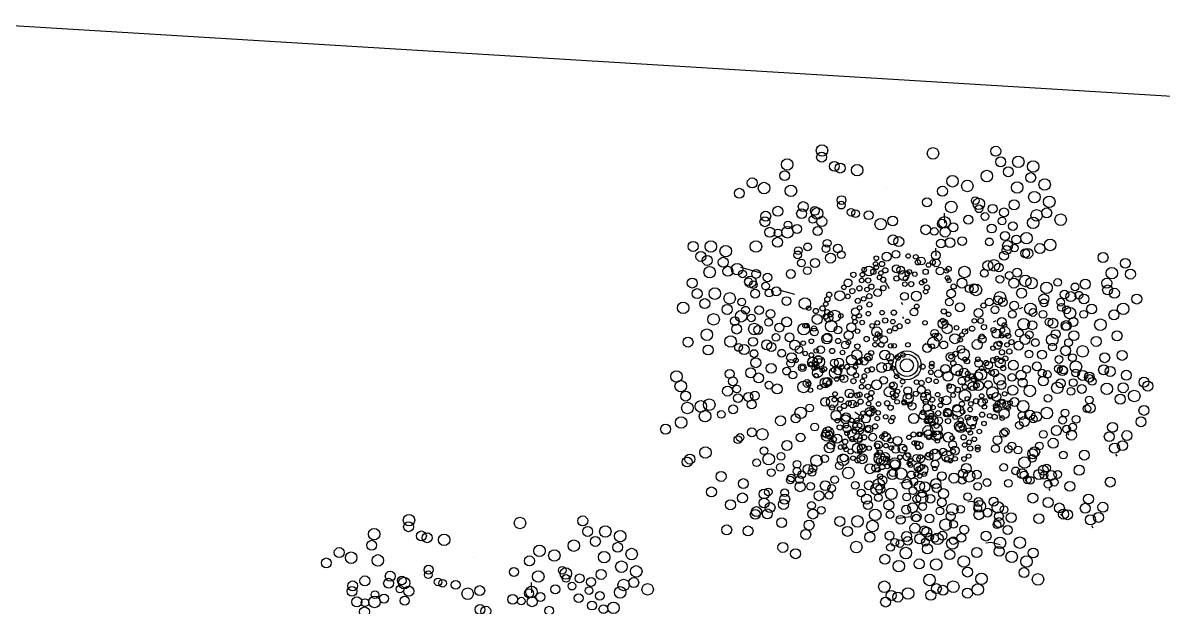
# Model space of a CAD drawing. Header units: millimetres. Extents: x 441061 to 442903, y 4515148 to 4515613.
# Drawn here: x 442607.2048 to 442607.6461, y 4515551.7792 to 4515552.0052 of the extents above; entities that cross this region are included whole.
import ezdxf

# ---------------------------------------------------------------- set-up
doc = ezdxf.new("R2010")
doc.units = ezdxf.units.MM
doc.linetypes.add('CONTINUA', pattern=[0])
doc.layers.add('01_piscinas', color=254, linetype='Continuous')

# ---------------------------------------------------------------- blocks, each defined once
blk = doc.blocks.new('A$C21391103')
at = {"layer": '01_piscinas'}
for p, q in [((175.6477, 96.6153), (175.6511, 96.6167)), ((175.5152, 96.4937), (175.5152, 96.4937)), ((175.9083, 96.5097), (175.9116, 96.5111)), ((175.6314, 96.4605), (175.6339, 96.4616)), ((175.6945, 96.3848), (175.693, 96.4158)), ((175.5294, 96.367), (175.5294, 96.367)), ((175.8318, 96.3793), (175.8344, 96.3804)), ((175.6674, 96.2832), (175.6662, 96.307)), ((175.1257, 96.2296), (175.0627, 96.2471)), ((175.5233, 96.1815), (175.5087, 96.2075)), ((175.2298, 96.1638), (175.1813, 96.1773)), ((175.5597, 96.1396), (175.5639, 96.1328)), ((175.7337, 96.1412), (175.7337, 96.1412)), ((175.8155, 96.1377), (175.817, 96.1371)), ((175.9255, 96.1199), (175.9362, 96.1245)), ((175.5636, 96.0946), (175.5668, 96.0894)), ((175.8451, 96.0795), (175.8533, 96.083)), ((175.7563, 96.0484), (175.7658, 96.0589)), ((175.634, 96.0129), (175.6332, 96.0094)), ((175.8654, 96.0198), (175.8669, 96.0192)), ((176.0539, 95.9318), (176.0524, 95.9214)), ((176.1971, 95.928), (176.1951, 95.9144)), ((175.7454, 95.8888), (175.7504, 95.8869)), ((176.0043, 95.9184), (176.0028, 95.908)), ((176.1325, 95.9106), (176.1306, 95.897)), ((175.5635, 95.8811), (175.5585, 95.8773)), ((175.6368, 95.8527), (175.6353, 95.8423)), ((175.6548, 95.8252), (175.6529, 95.8116)), ((175.4158, 95.8014), (175.4304, 95.7904)), ((175.7447, 95.7548), (175.7397, 95.7511)), ((175.7711, 95.7397), (175.7661, 95.7359)), ((176.0739, 95.7337), (176.0771, 95.7285)), ((175.5821, 95.6438), (175.5812, 95.6403)), ((175.6965, 95.6484), (175.6957, 95.6449)), ((176.223, 95.6704), (176.2272, 95.6636)), ((175.5556, 95.5811), (175.5862, 95.5853)), ((175.6012, 95.601), (175.6004, 95.5975)), ((175.9426, 95.5915), (175.9458, 95.5863)), ((176.0166, 95.5632), (176.0198, 95.5579)), ((174.3692, 95.472), (174.3725, 95.4735)), ((175.5493, 95.4721), (175.589, 95.4775)), ((176.0524, 95.4856), (176.0565, 95.4787)), ((176.1486, 95.4488), (176.1528, 95.4419)), ((174.6297, 95.3664), (174.6331, 95.3679)), ((174.2366, 95.3504), (174.2366, 95.3504)), ((174.3528, 95.3172), (174.3554, 95.3184)), ((174.416, 95.2415), (174.4144, 95.2725)), ((174.2509, 95.2237), (174.2509, 95.2237)), ((174.5532, 95.236), (174.5558, 95.2371))]:
    blk.add_line(p, q, dxfattribs=at)
at = {"layer": '01_piscinas', "elevation": 0}
blk.add_lwpolyline([(182.0865, 96.4299), (174.3319, 96.9021), (172.6564, 97.0041)], dxfattribs=at)
at = {"layer": '01_piscinas'}
for points in [[(175.4911, 95.6727), (175.4842, 95.6847), (175.4842, 95.6847), (175.4787, 95.6889)], [(175.7994, 95.5173), (175.7768, 95.5233), (175.7768, 95.5233), (175.7653, 95.5218)], [(175.8662, 95.3891), (175.8368, 95.3969), (175.8368, 95.3969), (175.8218, 95.3949)]]:
    blk.add_lwpolyline(points, dxfattribs=at)
for centre, radius in [((175.3142, 96.6091), 0.0178), ((175.313, 96.5888), 0.0154), ((175.6578, 96.6003), 0.0178), ((175.8522, 96.6069), 0.0154), ((175.2065, 96.5657), 0.0178), ((175.3524, 96.5602), 0.0154), ((175.3704, 96.5549), 0.0154), ((175.4232, 96.5483), 0.0178), ((175.8673, 96.5742), 0.0154), ((175.8911, 96.5433), 0.0154), ((175.9221, 96.5742), 0.0178), ((175.9681, 96.5596), 0.0178), ((175.0982, 96.509), 0.0154), ((175.1986, 96.5314), 0.0154), ((175.7181, 96.5141), 0.0178), ((175.8243, 96.5302), 0.0178), ((175.9603, 96.5253), 0.0154), ((176.0035, 96.5042), 0.0178), ((175.0583, 96.4768), 0.0154), ((175.1349, 96.493), 0.0178), ((175.218, 96.4846), 0.0178), ((175.6872, 96.4832), 0.0154), ((175.7642, 96.4996), 0.0178), ((175.9183, 96.4947), 0.0178), ((175.3748, 96.4558), 0.0137), ((175.3739, 96.4402), 0.0119), ((175.6391, 96.449), 0.0137), ((175.7144, 96.4346), 0.0178), ((175.7887, 96.4541), 0.0119), ((175.7995, 96.4441), 0.0178), ((175.9089, 96.4412), 0.0154), ((175.9717, 96.4651), 0.0178), ((176.0178, 96.4506), 0.0178), ((175.1399, 96.4059), 0.0154), ((175.1775, 96.4212), 0.0154), ((175.2511, 96.4139), 0.0154), ((175.2562, 96.4357), 0.0154), ((175.292, 96.4224), 0.0137), ((175.2994, 96.4146), 0.0178), ((175.4042, 96.4182), 0.0119), ((175.418, 96.414), 0.0119), ((175.4587, 96.409), 0.0137), ((175.8003, 96.4289), 0.0119), ((175.8186, 96.4051), 0.0119), ((175.8424, 96.4289), 0.0137), ((175.8778, 96.4177), 0.0137), ((175.9787, 96.4085), 0.0178), ((176.0099, 96.4162), 0.0154), ((175.1376, 96.389), 0.0154), ((175.2086, 96.3788), 0.0119), ((175.2859, 96.396), 0.0119), ((175.3135, 96.3895), 0.0154), ((175.4958, 96.3816), 0.0178), ((175.533, 96.3912), 0.0154), ((175.6855, 96.3827), 0.0137), ((175.6936, 96.387), 0.0178), ((175.7209, 96.3715), 0.0137), ((175.7672, 96.3951), 0.0137), ((175.8395, 96.3678), 0.0137), ((175.8718, 96.3913), 0.0119), ((175.905, 96.3751), 0.0137), ((175.968, 96.3856), 0.0178), ((176.0531, 96.3951), 0.0178), ((175.1527, 96.3563), 0.0154), ((175.1779, 96.354), 0.0119), ((175.2075, 96.3562), 0.0178), ((175.2369, 96.3664), 0.0137), ((175.3008, 96.36), 0.0137), ((175.534, 96.3327), 0.0154), ((175.6352, 96.3642), 0.0154), ((175.6617, 96.3589), 0.0119), ((175.6954, 96.3568), 0.0154), ((175.8806, 96.345), 0.0137), ((175.916, 96.3338), 0.0137), ((175.9472, 96.3381), 0.0178), ((174.9154, 96.3124), 0.0154), ((174.9702, 96.3124), 0.0178), ((175.0162, 96.2978), 0.0178), ((175.1097, 96.3123), 0.0178), ((175.1765, 96.3253), 0.0154), ((175.2407, 96.2995), 0.0119), ((175.2697, 96.3112), 0.0119), ((175.3263, 96.3056), 0.0119), ((175.3302, 96.3224), 0.0119), ((175.3634, 96.3062), 0.0137), ((175.552, 96.3274), 0.0154), ((175.6826, 96.3216), 0.0137), ((175.7105, 96.3241), 0.0154), ((175.7481, 96.3289), 0.0137), ((175.8322, 96.3266), 0.0119), ((175.886, 96.3015), 0.0137), ((175.8888, 96.3152), 0.0154), ((175.91, 96.3074), 0.0119), ((175.9888, 96.306), 0.0154), ((176.0206, 96.3171), 0.0178), ((174.9392, 96.2815), 0.0154), ((174.9588, 96.2691), 0.0154), ((175.0084, 96.2635), 0.0154), ((175.239, 96.2864), 0.0119), ((175.2927, 96.2613), 0.0137), ((175.3406, 96.2763), 0.0154), ((175.3742, 96.2868), 0.0119), ((175.4823, 96.2759), 0.00702), ((175.5145, 96.2808), 0.0137), ((175.5431, 96.2882), 0.0119), ((175.5812, 96.2828), 0.00702), ((175.6044, 96.2803), 0.00702), ((175.6217, 96.2674), 0.0119), ((175.6667, 96.285), 0.0137), ((175.8777, 96.2839), 0.0137), ((175.9432, 96.2912), 0.0137), ((175.9512, 96.2908), 0.0154), ((176.1843, 96.2782), 0.0154), ((176.2534, 96.2602), 0.0154), ((174.9665, 96.2329), 0.0178), ((175.0228, 96.2356), 0.0154), ((175.0516, 96.2424), 0.0178), ((175.0681, 96.2275), 0.0119), ((175.1102, 96.2275), 0.0137), ((175.2175, 96.2274), 0.0137), ((175.2506, 96.2613), 0.0119), ((175.2689, 96.2375), 0.0119), ((175.4449, 96.2404), 0.00702), ((175.4599, 96.2365), 0.0154), ((175.4731, 96.2339), 0.00808), ((175.48, 96.2583), 0.00702), ((175.4823, 96.248), 0.00702), ((175.4999, 96.2582), 0.00808), ((175.5101, 96.2387), 0.00808), ((175.5439, 96.2432), 0.0119), ((175.5577, 96.2391), 0.0119), ((175.5846, 96.2337), 0.00702), ((175.6111, 96.2634), 0.00808), ((175.6351, 96.2339), 0.00808), ((175.6439, 96.2552), 0.00702), ((175.6575, 96.2637), 0.00808), ((175.668, 96.2617), 0.0119), ((175.6797, 96.2365), 0.0119), ((175.6992, 96.2369), 0.00702), ((175.7062, 96.243), 0.00808), ((175.7555, 96.2334), 0.0178), ((175.8168, 96.2297), 0.0119), ((175.8278, 96.2531), 0.0154), ((175.8466, 96.2541), 0.0178), ((175.8617, 96.2473), 0.0137), ((175.9182, 96.2312), 0.0137), ((176.2115, 96.2297), 0.0178), ((176.2692, 96.2268), 0.0154), ((174.9125, 96.1992), 0.0154), ((175.0864, 96.2037), 0.0119), ((175.0926, 96.2029), 0.0178), ((175.1014, 96.1943), 0.0119), ((175.1456, 96.2163), 0.0137), ((175.3951, 96.1998), 0.0119), ((175.4113, 96.2247), 0.00808), ((175.437, 96.2074), 0.00702), ((175.4393, 96.225), 0.00702), ((175.4569, 96.2074), 0.00808), ((175.4921, 96.2166), 0.00702), ((175.4965, 96.2302), 0.00702), ((175.5036, 96.2095), 0.00808), ((175.5448, 96.2133), 0.00808), ((175.5673, 96.2224), 0.0154), ((175.5728, 96.2136), 0.00702), ((175.5784, 96.229), 0.00702), ((175.5904, 96.196), 0.00808), ((175.6017, 96.2265), 0.00702), ((175.623, 96.2005), 0.00702), ((175.6317, 96.2059), 0.00702), ((175.7027, 96.215), 0.00702), ((175.7068, 96.2075), 0.00702), ((175.7476, 96.1991), 0.0154), ((175.8648, 96.2109), 0.0119), ((175.8937, 96.2226), 0.0119), ((175.9083, 96.199), 0.0154), ((175.9437, 96.2058), 0.0178), ((175.963, 96.199), 0.0178), ((176.0441, 96.2012), 0.0119), ((176.1293, 96.1958), 0.0154), ((176.1958, 96.1988), 0.0154), ((174.9276, 96.1665), 0.0154), ((174.9824, 96.1665), 0.0178), ((175.0284, 96.1519), 0.0178), ((175.1073, 96.1664), 0.0137), ((175.1396, 96.1899), 0.0119), ((175.1506, 96.1685), 0.0119), ((175.1728, 96.1737), 0.0137), ((175.3363, 96.1631), 0.00808), ((175.3693, 96.16), 0.0154), ((175.382, 96.1858), 0.00702), ((175.4081, 96.1744), 0.00808), ((175.4301, 96.183), 0.00808), ((175.4534, 96.1793), 0.00702), ((175.467, 96.1879), 0.00808), ((175.4869, 96.1692), 0.0119), ((175.5041, 96.1836), 0.00808), ((175.5695, 96.1583), 0.0119), ((175.5705, 96.196), 0.00702), ((175.6062, 96.1588), 0.0154), ((175.6352, 96.1726), 0.00702), ((175.6388, 96.1852), 0.00808), ((175.7142, 96.1668), 0.0137), ((175.7217, 96.1884), 0.00808), ((175.7699, 96.1819), 0.0119), ((175.7844, 96.1827), 0.0137), ((175.7908, 96.178), 0.0178), ((175.8652, 96.155), 0.0178), ((175.9321, 96.1681), 0.0154), ((176.0091, 96.1844), 0.0178), ((176.065, 96.1639), 0.0137), ((176.0843, 96.1572), 0.0154), ((176.0973, 96.1874), 0.0119), ((176.1094, 96.1617), 0.0119), ((176.1985, 96.1779), 0.0154), ((176.2196, 96.1678), 0.0154), ((174.8846, 96.1225), 0.0178), ((174.9514, 96.1356), 0.0154), ((175.0658, 96.1405), 0.0119), ((175.2044, 96.1433), 0.0137), ((175.2613, 96.1358), 0.0178), ((175.3259, 96.1344), 0.00702), ((175.3308, 96.1492), 0.00808), ((175.3942, 96.1579), 0.00702), ((175.425, 96.144), 0.00808), ((175.4434, 96.1504), 0.00702), ((175.4606, 96.1586), 0.00808), ((175.4611, 96.1327), 0.00808), ((175.6075, 96.1274), 0.00702), ((175.7082, 96.1404), 0.0119), ((175.7414, 96.1241), 0.0137), ((175.8139, 96.1296), 0.00808), ((175.8318, 96.1403), 0.0119), ((175.859, 96.1455), 0.0137), ((175.8739, 96.1403), 0.0137), ((175.9093, 96.1291), 0.0137), ((175.9593, 96.1195), 0.0178), ((176.0012, 96.1501), 0.0154), ((176.0018, 96.1379), 0.0119), ((176.0529, 96.1401), 0.0119), ((176.055, 96.124), 0.0119), ((176.1251, 96.1499), 0.0154), ((176.1489, 96.1189), 0.0154), ((176.2468, 96.1193), 0.0178), ((176.2887, 96.1498), 0.0154), ((174.9787, 96.087), 0.0178), ((175.0206, 96.1176), 0.0154), ((175.0638, 96.0965), 0.0178), ((175.0774, 96.1153), 0.0119), ((175.0957, 96.0915), 0.0119), ((175.1196, 96.1153), 0.0137), ((175.155, 96.1041), 0.0137), ((175.2729, 96.1215), 0.00702), ((175.2995, 96.0869), 0.0154), ((175.295, 96.1127), 0.00808), ((175.3157, 96.1208), 0.00808), ((175.3252, 96.0951), 0.00808), ((175.3341, 96.0917), 0.0137), ((175.3307, 96.109), 0.00808), ((175.3408, 96.1023), 0.00808), ((175.3536, 96.0973), 0.0178), ((175.3725, 96.0976), 0.00702), ((175.4172, 96.1103), 0.0119), ((175.4137, 96.0928), 0.00702), ((175.429, 96.0977), 0.00702), ((175.4305, 96.1225), 0.00702), ((175.4576, 96.1047), 0.00702), ((175.5003, 96.1076), 0.00702), ((175.5368, 96.1077), 0.00808), ((175.5994, 96.1094), 0.0119), ((175.6914, 96.1114), 0.00808), ((175.7064, 96.1025), 0.00702), ((175.7987, 96.1065), 0.0137), ((175.8501, 96.1165), 0.0119), ((175.9033, 96.1027), 0.0119), ((175.9672, 96.1081), 0.0119), ((175.9985, 96.1025), 0.0119), ((176.0712, 96.1163), 0.0119), ((176.082, 96.1059), 0.0178), ((176.1244, 96.1025), 0.0119), ((176.218, 96.1009), 0.0154), ((175.0443, 96.0815), 0.0137), ((175.0501, 96.057), 0.0154), ((175.1048, 96.057), 0.0178), ((175.1167, 96.0542), 0.0137), ((175.1489, 96.0777), 0.0119), ((175.1822, 96.0615), 0.0137), ((175.2049, 96.0789), 0.0154), ((175.2576, 96.0564), 0.0178), ((175.2617, 96.0673), 0.00702), ((175.2673, 96.0674), 0.00702), ((175.2894, 96.0586), 0.00808), ((175.3427, 96.0659), 0.0178), ((175.3635, 96.0541), 0.0119), ((175.4051, 96.0621), 0.0137), ((175.4166, 96.0797), 0.00702), ((175.4386, 96.077), 0.00702), ((175.4696, 96.0671), 0.00702), ((175.4838, 96.0482), 0.0154), ((175.4854, 96.0764), 0.00702), ((175.51, 96.0834), 0.00808), ((175.5334, 96.0797), 0.00702), ((175.5405, 96.059), 0.00808), ((175.5541, 96.0656), 0.00808), ((175.5793, 96.0807), 0.00702), ((175.6331, 96.0762), 0.00702), ((175.6889, 96.0736), 0.0154), ((175.6879, 96.0833), 0.00702), ((175.692, 96.0758), 0.00702), ((175.7018, 96.0579), 0.0154), ((175.7306, 96.0609), 0.00702), ((175.7788, 96.0581), 0.00808), ((175.7857, 96.0825), 0.00702), ((175.8056, 96.0824), 0.00808), ((175.8157, 96.0629), 0.00808), ((175.871, 96.0792), 0.0137), ((175.8801, 96.0491), 0.0154), ((175.8786, 96.0692), 0.00702), ((175.9385, 96.0719), 0.0178), ((175.9654, 96.0687), 0.0137), ((176.0169, 96.0787), 0.0119), ((176.0293, 96.0748), 0.0154), ((176.0701, 96.0675), 0.0154), ((176.07, 96.0649), 0.0119), ((176.0922, 96.079), 0.0137), ((176.1761, 96.0704), 0.0178), ((174.8995, 96.0166), 0.0154), ((174.9579, 96.0394), 0.0178), ((175.0313, 96.0185), 0.0178), ((175.1007, 96.0176), 0.0137), ((175.1716, 96.0311), 0.0119), ((175.2138, 96.0311), 0.0137), ((175.2907, 96.0479), 0.0119), ((175.329, 96.0264), 0.0154), ((175.3312, 96.0306), 0.0137), ((175.3642, 96.02), 0.00808), ((175.3967, 96.0379), 0.0137), ((175.4242, 96.0503), 0.00702), ((175.4524, 96.026), 0.00808), ((175.4804, 96.0263), 0.00702), ((175.4861, 96.0417), 0.00702), ((175.4925, 96.0359), 0.00808), ((175.5053, 96.0243), 0.0119), ((175.5234, 96.0507), 0.00702), ((175.6588, 96.014), 0.0178), ((175.663, 96.0439), 0.0119), ((175.6631, 96.0371), 0.00702), ((175.673, 96.0318), 0.0119), ((175.7256, 96.027), 0.0154), ((175.742, 96.0237), 0.00702), ((175.7476, 96.0391), 0.00702), ((175.7568, 96.0494), 0.00808), ((175.8101, 96.025), 0.0119), ((175.8092, 96.0337), 0.00808), ((175.8449, 96.0535), 0.00808), ((175.855, 96.0426), 0.0137), ((175.8706, 96.0362), 0.00702), ((175.8729, 96.0538), 0.00702), ((175.8905, 96.0361), 0.00808), ((175.9249, 96.0447), 0.0119), ((175.9425, 96.0246), 0.0154), ((175.9563, 96.0391), 0.0119), ((176.0271, 96.0235), 0.0178), ((176.0378, 96.0413), 0.0137), ((176.0939, 96.0365), 0.0154), ((176.1631, 96.0186), 0.0154), ((176.2276, 96.036), 0.0154), ((174.9618, 95.9921), 0.0154), ((175.0558, 96), 0.0119), ((175.0732, 95.9936), 0.0154), ((175.1037, 95.9812), 0.0119), ((175.143, 96.0081), 0.0154), ((175.1572, 96.0014), 0.0137), ((175.1894, 95.9823), 0.0119), ((175.23, 96.0073), 0.0154), ((175.2431, 95.9935), 0.0119), ((175.2561, 96.0133), 0.00702), ((175.2812, 96.0192), 0.00702), ((175.2961, 95.9898), 0.00702), ((175.31, 95.9929), 0.0119), ((175.3459, 95.9889), 0.00808), ((175.3862, 96.0075), 0.0119), ((175.3959, 96.0153), 0.00702), ((175.4219, 95.9775), 0.0154), ((175.4238, 96.0031), 0.00808), ((175.4781, 96.0087), 0.00702), ((175.498, 96.0087), 0.00808), ((175.527, 96.0052), 0.00702), ((175.5375, 96.0051), 0.00702), ((175.5802, 96.0079), 0.00702), ((175.6399, 95.998), 0.0137), ((175.6552, 96.0041), 0.00702), ((175.6913, 96.008), 0.0119), ((175.7445, 95.9942), 0.0119), ((175.7528, 95.9784), 0.0178), ((175.7948, 96.009), 0.0154), ((175.8435, 95.9976), 0.00702), ((175.8581, 96.0062), 0.0119), ((175.8638, 96.0118), 0.00808), ((175.8714, 95.9851), 0.00808), ((175.8871, 96.0081), 0.00702), ((175.8942, 95.9874), 0.00808), ((175.9007, 96.0166), 0.00808), ((175.9232, 96.0053), 0.0137), ((175.9746, 96.0153), 0.0119), ((176.0278, 96.0015), 0.0119), ((176.0684, 95.9899), 0.0154), ((176.0774, 96.0149), 0.0119), ((176.1211, 95.988), 0.0178), ((175.1093, 95.9528), 0.0154), ((175.2201, 95.9683), 0.0154), ((175.2172, 95.9509), 0.0119), ((175.2335, 95.9603), 0.00702), ((175.2623, 95.9815), 0.00702), ((175.2851, 95.9545), 0.0154), ((175.281, 95.9764), 0.00702), ((175.304, 95.9555), 0.0178), ((175.3024, 95.9629), 0.0119), ((175.2976, 95.9499), 0.00702), ((175.3066, 95.9587), 0.00702), ((175.3524, 95.9522), 0.0119), ((175.367, 95.953), 0.0137), ((175.3775, 95.9843), 0.00702), ((175.4054, 95.9614), 0.0154), ((175.4275, 95.9544), 0.00808), ((175.4312, 95.9562), 0.00808), ((175.4449, 95.9575), 0.0119), ((175.4577, 95.9699), 0.0119), ((175.4564, 95.9653), 0.00702), ((175.4662, 95.9826), 0.00808), ((175.5089, 95.9767), 0.0154), ((175.5246, 95.9693), 0.0119), ((175.5273, 95.9554), 0.00702), ((175.5768, 95.9447), 0.0447), ((175.5768, 95.9447), 0.0344), ((175.5495, 95.9674), 0.00702), ((175.5768, 95.9447), 0.0203), ((175.5653, 95.9768), 0.00702), ((175.6544, 95.9501), 0.00702), ((175.7122, 95.9706), 0.0137), ((175.7137, 95.9716), 0.00702), ((175.7208, 95.9509), 0.00808), ((175.7272, 95.9801), 0.00808), ((175.7568, 95.9631), 0.00702), ((175.7632, 95.9574), 0.00808), ((175.7991, 95.9506), 0.0119), ((175.7965, 95.9635), 0.00702), ((175.8226, 95.9521), 0.00808), ((175.8305, 95.945), 0.0119), ((175.8446, 95.9607), 0.00808), ((175.8554, 95.9646), 0.00808), ((175.8658, 95.9524), 0.0154), ((175.868, 95.957), 0.00702), ((175.8816, 95.9656), 0.00808), ((175.9066, 95.9451), 0.0154), ((175.955, 95.9795), 0.0119), ((175.9955, 95.978), 0.0137), ((176.048, 95.9628), 0.0119), ((176.0896, 95.9683), 0.0119), ((176.1003, 95.9404), 0.0178), ((176.1894, 95.9683), 0.0154), ((176.2434, 95.9755), 0.0154), ((174.8639, 95.9104), 0.0178), ((175.0284, 95.9183), 0.0137), ((175.0933, 95.9215), 0.0154), ((175.1566, 95.9355), 0.0154), ((175.2049, 95.9268), 0.0119), ((175.224, 95.9147), 0.0119), ((175.2535, 95.9376), 0.0119), ((175.2537, 95.938), 0.00702), ((175.2775, 95.9473), 0.00702), ((175.2814, 95.9488), 0.00702), ((175.2899, 95.9358), 0.00702), ((175.3002, 95.9218), 0.0154), ((175.299, 95.9394), 0.00702), ((175.3155, 95.9291), 0.00702), ((175.3219, 95.9331), 0.00702), ((175.355, 95.9218), 0.0178), ((175.3497, 95.9301), 0.00702), ((175.3641, 95.9271), 0.0119), ((175.3749, 95.9395), 0.00702), ((175.3919, 95.9398), 0.00808), ((175.4062, 95.927), 0.0137), ((175.4173, 95.9397), 0.00702), ((175.4193, 95.9142), 0.00808), ((175.4549, 95.9289), 0.00808), ((175.4684, 95.9322), 0.00808), ((175.499, 95.9377), 0.0154), ((175.517, 95.9393), 0.0119), ((175.5328, 95.9358), 0.00702), ((175.6255, 95.9406), 0.00808), ((175.6512, 95.9233), 0.00702), ((175.6535, 95.9409), 0.00702), ((175.6747, 95.9186), 0.0119), ((175.6962, 95.934), 0.0137), ((175.7041, 95.9107), 0.0154), ((175.732, 95.9309), 0.0178), ((175.7373, 95.9195), 0.00808), ((175.7535, 95.9227), 0.0137), ((175.7653, 95.9198), 0.00702), ((175.7974, 95.9112), 0.0137), ((175.8065, 95.9162), 0.0178), ((175.8087, 95.9356), 0.00702), ((175.8257, 95.9284), 0.00702), ((175.8395, 95.9217), 0.00808), ((175.8488, 95.9212), 0.0119), ((175.8751, 95.9363), 0.00808), ((175.9304, 95.9142), 0.0154), ((175.9474, 95.9322), 0.0119), ((175.9795, 95.9414), 0.0137), ((175.9958, 95.9206), 0.0119), ((176.0115, 95.9167), 0.0119), ((176.0455, 95.934), 0.0119), ((176.0585, 95.9284), 0.0154), ((176.0612, 95.9301), 0.0119), ((176.0996, 95.9213), 0.0119), ((176.1216, 95.9134), 0.0154), ((176.1419, 95.9083), 0.0154), ((176.1861, 95.9308), 0.0154), ((176.2065, 95.9258), 0.0154), ((176.2564, 95.9142), 0.0154), ((174.8769, 95.8803), 0.0178), ((175.0384, 95.8951), 0.0137), ((175.1181, 95.9057), 0.0154), ((175.1498, 95.8834), 0.0119), ((175.1755, 95.8717), 0.0154), ((175.2572, 95.8778), 0.0178), ((175.2681, 95.8885), 0.0119), ((175.2721, 95.8868), 0.00702), ((175.2955, 95.9128), 0.00702), ((175.324, 95.8908), 0.0154), ((175.3204, 95.883), 0.00702), ((175.331, 95.8932), 0.0137), ((175.3352, 95.8903), 0.00702), ((175.3596, 95.9023), 0.00702), ((175.3757, 95.9062), 0.00702), ((175.3824, 95.9033), 0.0119), ((175.4115, 95.8958), 0.00808), ((175.4395, 95.8961), 0.00702), ((175.4451, 95.9115), 0.00702), ((175.4571, 95.8785), 0.00808), ((175.4833, 95.8845), 0.0154), ((175.5049, 95.8984), 0.0119), ((175.5348, 95.8815), 0.0119), ((175.5307, 95.8848), 0.00702), ((175.5454, 95.9106), 0.00702), ((175.5641, 95.8941), 0.00702), ((175.6068, 95.8928), 0.00702), ((175.6223, 95.8903), 0.00808), ((175.6443, 95.8989), 0.00808), ((175.6677, 95.8952), 0.00702), ((175.708, 95.8806), 0.00702), ((175.7152, 95.8728), 0.0137), ((175.7474, 95.8963), 0.0119), ((175.763, 95.9022), 0.00702), ((175.7806, 95.8801), 0.0137), ((175.7789, 95.9106), 0.00808), ((175.783, 95.9022), 0.00808), ((175.7986, 95.8818), 0.0154), ((175.7931, 95.8827), 0.00808), ((175.8292, 95.8853), 0.0119), ((175.8636, 95.9012), 0.0178), ((175.8697, 95.8839), 0.0137), ((175.902, 95.9074), 0.0119), ((175.9352, 95.8912), 0.0137), ((175.9995, 95.8962), 0.0154), ((176.0427, 95.8751), 0.0178), ((176.053, 95.8889), 0.0137), ((176.0919, 95.8912), 0.0119), ((176.1416, 95.9046), 0.0119), ((176.1507, 95.8952), 0.0119), ((176.1958, 95.8721), 0.0178), ((176.2465, 95.8752), 0.0154), ((176.311, 95.8926), 0.0154), ((176.3229, 95.8804), 0.0154), ((174.8922, 95.8496), 0.0154), ((175.0218, 95.865), 0.0154), ((175.0502, 95.8715), 0.0119), ((175.0543, 95.8432), 0.0137), ((175.0863, 95.847), 0.0137), ((175.1064, 95.851), 0.0137), ((175.2784, 95.868), 0.00702), ((175.3078, 95.877), 0.00702), ((175.3547, 95.8561), 0.00702), ((175.3992, 95.8578), 0.0137), ((175.4034, 95.8517), 0.00702), ((175.4233, 95.8517), 0.00808), ((175.4303, 95.8541), 0.00808), ((175.4372, 95.8785), 0.00702), ((175.4536, 95.8505), 0.00702), ((175.4672, 95.859), 0.00808), ((175.5222, 95.8625), 0.0154), ((175.5329, 95.8588), 0.00702), ((175.5358, 95.8457), 0.00702), ((175.5427, 95.8518), 0.00808), ((175.5481, 95.8637), 0.00702), ((175.5809, 95.843), 0.0154), ((175.5799, 95.8665), 0.0119), ((175.5826, 95.8481), 0.00808), ((175.6046, 95.8567), 0.00808), ((175.622, 95.8691), 0.0119), ((175.6355, 95.8464), 0.0154), ((175.628, 95.853), 0.00702), ((175.6415, 95.8616), 0.00808), ((175.6723, 95.8541), 0.00702), ((175.7202, 95.8527), 0.00702), ((175.7342, 95.8692), 0.00808), ((175.7567, 95.8512), 0.0178), ((175.7562, 95.8778), 0.00808), ((175.7795, 95.8742), 0.00702), ((175.8085, 95.8497), 0.00702), ((175.8418, 95.8607), 0.0178), ((175.8355, 95.8477), 0.00702), ((175.8537, 95.8473), 0.0137), ((175.8797, 95.8565), 0.00702), ((175.9049, 95.8676), 0.0154), ((175.9576, 95.8656), 0.0178), ((176.0135, 95.843), 0.0119), ((176.0849, 95.8642), 0.0119), ((176.1185, 95.8717), 0.0137), ((176.2374, 95.8401), 0.0154), ((176.281, 95.8498), 0.0178), ((174.8975, 95.8128), 0.0178), ((174.9392, 95.8177), 0.0178), ((174.9653, 95.823), 0.0178), ((175.0393, 95.8088), 0.0137), ((175.0964, 95.8238), 0.0137), ((175.2761, 95.8129), 0.0119), ((175.3241, 95.8317), 0.0137), ((175.3459, 95.8318), 0.0178), ((175.3456, 95.8141), 0.00808), ((175.3524, 95.8385), 0.00702), ((175.3689, 95.8104), 0.00702), ((175.3723, 95.8385), 0.00808), ((175.3825, 95.819), 0.00808), ((175.3966, 95.8273), 0.00808), ((175.4083, 95.8254), 0.0119), ((175.4199, 95.8236), 0.00702), ((175.4335, 95.8322), 0.00808), ((175.4585, 95.8262), 0.00702), ((175.4633, 95.8423), 0.00808), ((175.4693, 95.8117), 0.00702), ((175.489, 95.825), 0.00702), ((175.5159, 95.8274), 0.00808), ((175.5267, 95.8134), 0.00808), ((175.5466, 95.8317), 0.00702), ((175.5686, 95.8289), 0.00702), ((175.5687, 95.8316), 0.00702), ((175.5857, 95.8244), 0.00702), ((175.5933, 95.8181), 0.0119), ((175.6351, 95.8324), 0.00808), ((175.6393, 95.8136), 0.0119), ((175.6551, 95.8384), 0.00808), ((175.6576, 95.8142), 0.00702), ((175.6808, 95.821), 0.00702), ((175.6831, 95.8387), 0.00702), ((175.6992, 95.8362), 0.0137), ((175.7359, 95.8037), 0.0178), ((175.7312, 95.8115), 0.0119), ((175.7471, 95.8251), 0.00808), ((175.7643, 95.8409), 0.00702), ((175.7751, 95.8254), 0.00702), ((175.7913, 95.8339), 0.00808), ((175.8088, 95.8297), 0.0119), ((175.817, 95.8166), 0.00702), ((175.8193, 95.8342), 0.00702), ((175.8519, 95.8196), 0.00702), ((175.8568, 95.8109), 0.0119), ((175.8555, 95.8096), 0.00702), ((175.8578, 95.8272), 0.00702), ((175.8701, 95.8265), 0.0119), ((175.8728, 95.8321), 0.00808), ((175.8857, 95.8226), 0.0119), ((175.8904, 95.8126), 0.00702), ((175.8961, 95.8285), 0.00702), ((175.9102, 95.8311), 0.0137), ((175.9368, 95.8181), 0.0178), ((176.1344, 95.8104), 0.0119), ((176.1445, 95.8126), 0.0154), ((176.1415, 95.8375), 0.0119), ((176.3109, 95.8053), 0.0154), ((174.878, 95.768), 0.0178), ((174.9522, 95.7876), 0.0178), ((175.0024, 95.7928), 0.0119), ((175.1859, 95.7733), 0.0154), ((175.2327, 95.7806), 0.0137), ((175.2482, 95.7978), 0.0178), ((175.3578, 95.7896), 0.0154), ((175.3619, 95.7734), 0.00702), ((175.3867, 95.7779), 0.0137), ((175.389, 95.7844), 0.0137), ((175.4062, 95.7745), 0.00702), ((175.4227, 95.7744), 0.00702), ((175.4356, 95.7849), 0.00702), ((175.441, 95.797), 0.00702), ((175.45, 95.7801), 0.0137), ((175.462, 95.8002), 0.0137), ((175.4599, 95.7977), 0.00808), ((175.4739, 95.8057), 0.00702), ((175.4856, 95.7804), 0.00702), ((175.488, 95.798), 0.00702), ((175.5115, 95.7855), 0.00702), ((175.5335, 95.7827), 0.00702), ((175.5982, 95.7802), 0.0154), ((175.6269, 95.7895), 0.0119), ((175.6258, 95.7995), 0.00702), ((175.647, 95.7929), 0.0137), ((175.646, 95.7773), 0.0119), ((175.658, 95.7743), 0.0154), ((175.6519, 95.788), 0.00808), ((175.6757, 95.7735), 0.0119), ((175.6739, 95.7967), 0.00808), ((175.6973, 95.793), 0.00702), ((175.7022, 95.7998), 0.0119), ((175.7053, 95.7965), 0.0119), ((175.7044, 95.7723), 0.00808), ((175.7266, 95.7844), 0.00702), ((175.7439, 95.7748), 0.00808), ((175.7496, 95.801), 0.00702), ((175.7659, 95.7834), 0.00808), ((175.7775, 95.7716), 0.0154), ((175.7728, 95.8078), 0.00702), ((175.7893, 95.7798), 0.00702), ((175.8101, 95.7922), 0.00808), ((175.8335, 95.7886), 0.00702), ((175.8486, 95.7852), 0.00808), ((175.8784, 95.7952), 0.0154), ((175.872, 95.7816), 0.00702), ((175.9331, 95.7895), 0.0119), ((175.9408, 95.7708), 0.0154), ((175.958, 95.791), 0.0154), ((175.9688, 95.7786), 0.0119), ((175.9784, 95.786), 0.0154), ((176.0102, 95.7971), 0.0178), ((176.0589, 95.775), 0.0119), ((176.0668, 95.7972), 0.0119), ((176.101, 95.7776), 0.0119), ((176.3017, 95.7702), 0.0154), ((174.83, 95.7473), 0.0154), ((175.0972, 95.7375), 0.0137), ((175.1295, 95.7313), 0.0178), ((175.2914, 95.7539), 0.0119), ((175.3296, 95.7278), 0.0178), ((175.3327, 95.7364), 0.0178), ((175.334, 95.7467), 0.00808), ((175.369, 95.7527), 0.00808), ((175.3921, 95.7481), 0.0119), ((175.389, 95.7587), 0.00808), ((175.4119, 95.7308), 0.0178), ((175.4147, 95.7414), 0.00702), ((175.4276, 95.7569), 0.0178), ((175.417, 95.759), 0.00702), ((175.4306, 95.7588), 0.00702), ((175.4346, 95.7414), 0.00808), ((175.4591, 95.7477), 0.0119), ((175.4568, 95.7474), 0.00808), ((175.4788, 95.756), 0.00808), ((175.5285, 95.7721), 0.00808), ((175.642, 95.743), 0.0154), ((175.6441, 95.7318), 0.0137), ((175.638, 95.7715), 0.00702), ((175.6501, 95.7725), 0.00702), ((175.655, 95.7643), 0.00702), ((175.6681, 95.7474), 0.0178), ((175.6688, 95.7577), 0.00808), ((175.7399, 95.7564), 0.0154), ((175.7438, 95.7521), 0.0154), ((175.7421, 95.7593), 0.00702), ((175.747, 95.7511), 0.00702), ((175.7684, 95.7441), 0.00702), ((175.7815, 95.7551), 0.00702), ((175.8013, 95.74), 0.00702), ((175.8156, 95.7646), 0.00702), ((175.8766, 95.7342), 0.0119), ((175.8814, 95.7391), 0.0119), ((175.9255, 95.7595), 0.0119), ((176.0399, 95.7429), 0.0154), ((176.0714, 95.7476), 0.0119), ((176.0905, 95.7536), 0.0119), ((176.2138, 95.753), 0.0154), ((175.0537, 95.7147), 0.0119), ((175.0603, 95.7215), 0.0119), ((175.2057, 95.6967), 0.0154), ((175.2479, 95.7216), 0.0137), ((175.3201, 95.7302), 0.00702), ((175.3321, 95.7311), 0.00702), ((175.3371, 95.723), 0.00702), ((175.3509, 95.7163), 0.00808), ((175.3617, 95.7178), 0.0137), ((175.3858, 95.7084), 0.00808), ((175.3915, 95.7346), 0.00702), ((175.4078, 95.717), 0.00808), ((175.425, 95.7201), 0.0137), ((175.4312, 95.7134), 0.00702), ((175.4448, 95.7219), 0.00808), ((175.4707, 95.7225), 0.0119), ((175.489, 95.6987), 0.0119), ((175.4999, 95.7241), 0.00702), ((175.5128, 95.7225), 0.0137), ((175.5092, 95.7317), 0.00808), ((175.5261, 95.7127), 0.00808), ((175.5482, 95.7113), 0.0137), ((175.5838, 95.722), 0.00702), ((175.5974, 95.7305), 0.00808), ((175.5997, 95.7045), 0.00702), ((175.6084, 95.7042), 0.00702), ((175.6142, 95.7312), 0.00702), ((175.6183, 95.7312), 0.00702), ((175.6452, 95.7213), 0.00702), ((175.6668, 95.7272), 0.0154), ((175.6609, 95.7307), 0.00702), ((175.6738, 95.728), 0.0137), ((175.6713, 95.7112), 0.00702), ((175.7054, 95.7222), 0.0154), ((175.7186, 95.6993), 0.0119), ((175.717, 95.7194), 0.00702), ((175.7527, 95.7221), 0.00808), ((175.77, 95.7068), 0.00702), ((175.7734, 95.7359), 0.00702), ((175.7857, 95.7161), 0.00702), ((175.8573, 95.7134), 0.0137), ((175.9995, 95.7312), 0.0119), ((176.03, 95.7039), 0.0154), ((176.0864, 95.7288), 0.0154), ((176.2036, 95.7241), 0.0154), ((176.2446, 95.6962), 0.0154), ((176.2582, 95.7275), 0.0154), ((174.9533, 95.6753), 0.0178), ((175.1345, 95.6804), 0.0119), ((175.1874, 95.6633), 0.0119), ((175.3367, 95.6891), 0.0154), ((175.3416, 95.6972), 0.0119), ((175.3719, 95.6919), 0.00702), ((175.384, 95.6929), 0.00702), ((175.3889, 95.6847), 0.00702), ((175.4027, 95.678), 0.00808), ((175.4237, 95.6886), 0.0154), ((175.4376, 95.6887), 0.0137), ((175.4315, 95.6784), 0.00702), ((175.4383, 95.6927), 0.00808), ((175.4602, 95.6887), 0.00702), ((175.4836, 95.6675), 0.00702), ((175.4858, 95.6958), 0.00702), ((175.4929, 95.6751), 0.00808), ((175.5099, 95.6614), 0.0137), ((175.5121, 95.6962), 0.00702), ((175.5291, 95.689), 0.00702), ((175.5422, 95.6849), 0.0119), ((175.5635, 95.6868), 0.0137), ((175.5702, 95.6871), 0.00702), ((175.6149, 95.6968), 0.0119), ((175.6113, 95.6911), 0.00702), ((175.6459, 95.6632), 0.0119), ((175.6442, 95.6686), 0.00702), ((175.6643, 95.668), 0.0178), ((175.6643, 95.6785), 0.00702), ((175.689, 95.6764), 0.0119), ((175.7029, 95.663), 0.0178), ((175.7076, 95.672), 0.00702), ((175.7254, 95.6808), 0.0137), ((175.7201, 95.678), 0.00702), ((175.7557, 95.6984), 0.00702), ((175.7729, 95.6875), 0.00808), ((175.7962, 95.6838), 0.00702), ((175.7964, 95.6916), 0.00702), ((175.8513, 95.687), 0.0119), ((175.8912, 95.6851), 0.0119), ((175.9019, 95.6951), 0.0119), ((175.921, 95.683), 0.0119), ((175.9665, 95.6711), 0.0154), ((175.9728, 95.6775), 0.0154), ((175.9872, 95.6953), 0.0119), ((176.0612, 95.667), 0.0119), ((176.1263, 95.6671), 0.0154), ((176.2198, 95.6885), 0.0154), ((174.8967, 95.6457), 0.0154), ((174.9053, 95.6546), 0.0154), ((175.1116, 95.6434), 0.0119), ((175.1493, 95.6546), 0.0178), ((175.1853, 95.6291), 0.0119), ((175.2371, 95.6386), 0.0119), ((175.2971, 95.6498), 0.0178), ((175.3228, 95.6558), 0.0119), ((175.3678, 95.6345), 0.0119), ((175.3794, 95.6527), 0.0178), ((175.3825, 95.6584), 0.0119), ((175.4104, 95.6575), 0.00702), ((175.4243, 95.6508), 0.00808), ((175.4388, 95.6559), 0.0154), ((175.4386, 95.6577), 0.00808), ((175.4626, 95.625), 0.0154), ((175.4936, 95.6559), 0.0178), ((175.4907, 95.6496), 0.00808), ((175.5045, 95.6501), 0.0137), ((175.5129, 95.6556), 0.00808), ((175.5396, 95.6413), 0.0178), ((175.54, 95.6389), 0.0137), ((175.5558, 95.6604), 0.00702), ((175.5771, 95.6617), 0.0119), ((175.5811, 95.6673), 0.00702), ((175.5848, 95.6404), 0.00702), ((175.5869, 95.6507), 0.00702), ((175.5882, 95.6358), 0.00702), ((175.6072, 95.6573), 0.0119), ((175.6128, 95.6294), 0.0137), ((175.6199, 95.6556), 0.0119), ((175.6189, 95.6617), 0.00702), ((175.6642, 95.6394), 0.0119), ((175.7013, 95.6553), 0.00702), ((175.7118, 95.6498), 0.00702), ((175.7262, 95.6554), 0.00702), ((175.7611, 95.6257), 0.0154), ((175.754, 95.6552), 0.00702), ((175.7682, 95.6636), 0.00702), ((175.8768, 95.6289), 0.0119), ((175.9415, 95.644), 0.0178), ((175.9652, 95.6568), 0.0119), ((175.0018, 95.6011), 0.0154), ((175.1569, 95.6129), 0.0119), ((175.2188, 95.5966), 0.0119), ((175.237, 95.6173), 0.0119), ((175.2511, 95.6064), 0.0119), ((175.271, 95.623), 0.0154), ((175.2831, 95.6138), 0.0119), ((175.286, 95.6262), 0.0119), ((175.3958, 95.6119), 0.0178), ((175.4807, 95.6264), 0.0119), ((175.4873, 95.6216), 0.00702), ((175.4944, 95.6009), 0.00808), ((175.5008, 95.6301), 0.00808), ((175.5159, 95.6319), 0.00702), ((175.5318, 95.607), 0.0154), ((175.5339, 95.6125), 0.0119), ((175.5595, 95.6094), 0.0178), ((175.5909, 95.6059), 0.0119), ((175.606, 95.6079), 0.00702), ((175.6123, 95.6246), 0.00702), ((175.6165, 95.6024), 0.00702), ((175.6264, 95.6224), 0.0154), ((175.6248, 95.6306), 0.00702), ((175.6309, 95.608), 0.00702), ((175.6633, 95.6258), 0.00702), ((175.6851, 95.6021), 0.0137), ((175.7226, 95.5959), 0.0154), ((175.7506, 95.6094), 0.0137), ((175.7699, 95.6016), 0.0178), ((175.7934, 95.6068), 0.0137), ((175.9134, 95.6183), 0.0119), ((175.9337, 95.6097), 0.0154), ((175.9401, 95.6054), 0.0119), ((175.9855, 95.6073), 0.0154), ((175.9995, 95.6203), 0.0154), ((176.0017, 95.6045), 0.0119), ((176.0096, 95.6267), 0.0119), ((176.0243, 95.6044), 0.0154), ((176.0437, 95.6071), 0.0119), ((176.1103, 95.6205), 0.0154), ((175.0706, 95.5788), 0.0154), ((175.2159, 95.5901), 0.0119), ((175.2466, 95.5692), 0.0154), ((175.2445, 95.5913), 0.0119), ((175.2788, 95.5704), 0.0119), ((175.3243, 95.5725), 0.0154), ((175.344, 95.5645), 0.0119), ((175.3531, 95.5909), 0.0119), ((175.4172, 95.5735), 0.0119), ((175.4594, 95.5734), 0.0137), ((175.4829, 95.5618), 0.0178), ((175.4898, 95.5764), 0.0178), ((175.4948, 95.5622), 0.0137), ((175.5017, 95.589), 0.0137), ((175.5771, 95.5768), 0.0154), ((175.596, 95.5571), 0.0119), ((175.599, 95.5849), 0.0119), ((175.6163, 95.5711), 0.0154), ((175.6328, 95.5689), 0.0154), ((175.6666, 95.5788), 0.0154), ((175.6691, 95.5655), 0.0137), ((175.7485, 95.5893), 0.0119), ((175.7964, 95.5705), 0.0119), ((175.8254, 95.5822), 0.0119), ((175.8913, 95.5798), 0.0119), ((175.9499, 95.5907), 0.0119), ((175.9595, 95.5893), 0.0119), ((176.0142, 95.5771), 0.0119), ((176.0332, 95.583), 0.0119), ((176.0817, 95.5705), 0.0154), ((176.2066, 95.5837), 0.0154), ((174.972, 95.553), 0.0154), ((175.0679, 95.5345), 0.0154), ((175.135, 95.5191), 0.0154), ((175.1352, 95.5467), 0.0154), ((175.1479, 95.5532), 0.0119), ((175.1988, 95.5306), 0.0154), ((175.1987, 95.5506), 0.0119), ((175.3051, 95.5414), 0.0154), ((175.3361, 95.5423), 0.0119), ((175.4355, 95.5497), 0.0119), ((175.4519, 95.5309), 0.0154), ((175.4887, 95.5358), 0.0119), ((175.5289, 95.5472), 0.0178), ((175.5763, 95.5375), 0.0119), ((175.6077, 95.5319), 0.0119), ((175.6236, 95.5348), 0.0178), ((175.6242, 95.5479), 0.0119), ((175.6498, 95.5319), 0.0137), ((175.6852, 95.5207), 0.0137), ((175.6904, 95.5479), 0.0154), ((175.7655, 95.5385), 0.0119), ((175.7987, 95.5222), 0.0137), ((175.8458, 95.5228), 0.0137), ((175.9667, 95.5342), 0.0154), ((176.0143, 95.5204), 0.0154), ((176.1394, 95.5313), 0.0154), ((175.0309, 95.5134), 0.0154), ((175.1077, 95.4838), 0.0154), ((175.1113, 95.4922), 0.0154), ((175.1449, 95.4853), 0.0154), ((175.1534, 95.5049), 0.0154), ((175.195, 95.5145), 0.0154), ((175.2817, 95.5114), 0.0119), ((175.286, 95.4848), 0.0154), ((175.3119, 95.4965), 0.0119), ((175.4565, 95.5123), 0.0137), ((175.4791, 95.4823), 0.0178), ((175.5211, 95.5129), 0.0154), ((175.5746, 95.4981), 0.0137), ((175.5951, 95.5043), 0.0154), ((175.626, 95.5081), 0.0119), ((175.6792, 95.4943), 0.0119), ((175.7176, 95.4993), 0.0178), ((175.7433, 95.4994), 0.0119), ((175.8, 95.4827), 0.0154), ((175.7966, 95.5021), 0.0119), ((175.8027, 95.5088), 0.0178), ((175.8265, 95.4892), 0.0137), ((175.8584, 95.5055), 0.0178), ((175.8778, 95.4982), 0.0119), ((176.0491, 95.5036), 0.0154), ((176.0618, 95.4845), 0.0154), ((176.0743, 95.4827), 0.0154), ((176.1292, 95.5025), 0.0154), ((176.1838, 95.5058), 0.0154), ((174.0357, 95.4658), 0.0178), ((174.3792, 95.457), 0.0178), ((174.5737, 95.4636), 0.0154), ((175.1894, 95.4581), 0.0154), ((175.2742, 95.4505), 0.0154), ((175.3694, 95.4621), 0.0154), ((175.4241, 95.4621), 0.0178), ((175.4702, 95.4475), 0.0178), ((175.5246, 95.4832), 0.0119), ((175.5578, 95.467), 0.0137), ((175.6056, 95.477), 0.0154), ((175.6064, 95.4722), 0.0119), ((175.6469, 95.4708), 0.0137), ((175.6968, 95.4517), 0.0178), ((175.7124, 95.4781), 0.0137), ((175.7214, 95.4528), 0.0119), ((175.8559, 95.4516), 0.0119), ((175.8623, 95.4582), 0.0154), ((175.8619, 95.478), 0.0137), ((175.8999, 95.4735), 0.0154), ((175.9857, 95.4704), 0.0154), ((176.1454, 95.4668), 0.0154), ((176.1702, 95.4745), 0.0154), ((173.9279, 95.4224), 0.0178), ((174.0344, 95.4455), 0.0154), ((174.0739, 95.4169), 0.0154), ((174.5888, 95.4309), 0.0154), ((174.6435, 95.4309), 0.0178), ((174.6896, 95.4164), 0.0178), ((175.0192, 95.4357), 0.0154), ((175.0853, 95.4324), 0.0154), ((175.2639, 95.4216), 0.0154), ((175.3932, 95.4312), 0.0154), ((175.4623, 95.4132), 0.0154), ((175.5233, 95.4179), 0.0137), ((175.5761, 95.4154), 0.0154), ((175.6018, 95.4408), 0.0154), ((175.6309, 95.4341), 0.0137), ((175.6384, 95.4289), 0.0154), ((175.6874, 95.418), 0.0137), ((175.7546, 95.4366), 0.0137), ((175.8221, 95.4166), 0.0154), ((175.8891, 95.4354), 0.0137), ((173.9201, 95.3881), 0.0154), ((174.0918, 95.4116), 0.0154), ((174.1447, 95.405), 0.0178), ((174.5457, 95.387), 0.0178), ((174.6126, 95.4), 0.0154), ((174.6817, 95.382), 0.0154), ((175.1932, 95.3814), 0.0154), ((175.4204, 95.3826), 0.0178), ((175.5263, 95.3815), 0.0119), ((175.5396, 95.3971), 0.0119), ((175.5553, 95.3933), 0.0119), ((175.5797, 95.4018), 0.0137), ((175.6169, 95.4081), 0.0154), ((175.634, 95.3978), 0.0119), ((175.6407, 95.3771), 0.0154), ((175.6472, 95.4134), 0.0119), ((175.6629, 95.4095), 0.0119), ((175.6717, 95.4081), 0.0178), ((175.7177, 95.3935), 0.0178), ((175.7212, 95.4027), 0.0119), ((175.7457, 95.4112), 0.0137), ((175.8653, 95.3955), 0.0178), ((175.9265, 95.3962), 0.0178), ((173.8196, 95.3657), 0.0154), ((173.8564, 95.3497), 0.0178), ((173.9394, 95.3413), 0.0178), ((174.4396, 95.3708), 0.0178), ((174.4856, 95.3563), 0.0178), ((174.6398, 95.3514), 0.0178), ((174.7249, 95.3609), 0.0178), ((175.2324, 95.3621), 0.0154), ((175.5089, 95.3448), 0.0154), ((175.5739, 95.3641), 0.0178), ((175.7099, 95.3592), 0.0154), ((175.7933, 95.3658), 0.0154), ((175.8625, 95.3694), 0.0154), ((175.9014, 95.3526), 0.0178), ((175.9681, 95.3642), 0.0154), ((173.7797, 95.3335), 0.0154), ((174.0963, 95.3125), 0.0137), ((174.4086, 95.3399), 0.0154), ((174.5101, 95.3108), 0.0119), ((174.6932, 95.3218), 0.0178), ((174.7392, 95.3073), 0.0178), ((175.5521, 95.3237), 0.0178), ((175.6152, 95.3305), 0.0154), ((175.6679, 95.3286), 0.0178), ((175.753, 95.3381), 0.0178), ((175.9474, 95.338), 0.0178), ((173.899, 95.2779), 0.0154), ((173.9776, 95.2924), 0.0154), ((174.0134, 95.2791), 0.0137), ((174.0208, 95.2713), 0.0178), ((174.0953, 95.2969), 0.0119), ((174.1256, 95.2749), 0.0119), ((174.3605, 95.3057), 0.0137), ((174.4358, 95.2914), 0.0178), ((174.521, 95.3008), 0.0178), ((174.5217, 95.2857), 0.0119), ((174.5638, 95.2856), 0.0137), ((174.5993, 95.2744), 0.0137), ((174.6303, 95.2979), 0.0154), ((174.7314, 95.2729), 0.0154), ((175.6471, 95.281), 0.0178), ((175.7648, 95.3053), 0.0154), ((175.8079, 95.2842), 0.0178), ((175.9396, 95.3037), 0.0154), ((175.9828, 95.2826), 0.0178), ((173.8591, 95.2457), 0.0154), ((173.8613, 95.2626), 0.0154), ((173.9726, 95.2706), 0.0154), ((174.0074, 95.2527), 0.0119), ((174.0349, 95.2462), 0.0154), ((174.1395, 95.2708), 0.0119), ((174.1801, 95.2657), 0.0137), ((174.2173, 95.2383), 0.0178), ((174.2545, 95.2479), 0.0154), ((174.407, 95.2394), 0.0137), ((174.4151, 95.2438), 0.0178), ((174.4886, 95.2518), 0.0137), ((174.54, 95.2618), 0.0119), ((174.5932, 95.248), 0.0119), ((174.6894, 95.2424), 0.0178), ((174.7002, 95.2652), 0.0178), ((174.7745, 95.2518), 0.0178), ((175.5072, 95.2599), 0.0178), ((175.5806, 95.2389), 0.0178), ((175.6684, 95.254), 0.0154), ((175.6887, 95.2489), 0.0154), ((175.7206, 95.26), 0.0178), ((175.7645, 95.2401), 0.0154), ((175.7964, 95.2512), 0.0178), ((173.8741, 95.213), 0.0154), ((173.8994, 95.2107), 0.0119), ((173.9289, 95.2129), 0.0178), ((173.9301, 95.2355), 0.0119), ((173.9583, 95.2232), 0.0137), ((174.0222, 95.2167), 0.0137), ((174.3567, 95.2209), 0.0154), ((174.3831, 95.2156), 0.0119), ((174.4169, 95.2135), 0.0154), ((174.4424, 95.2282), 0.0137), ((174.561, 95.2245), 0.0137), ((174.6264, 95.2318), 0.0137), ((175.5112, 95.2126), 0.0154), ((175.5284, 95.2329), 0.0154), ((175.5488, 95.2278), 0.0154), ((175.6511, 95.2337), 0.0154), ((173.8979, 95.182), 0.0154), ((174.2554, 95.1894), 0.0154), ((174.2734, 95.1841), 0.0154), ((174.4696, 95.1856), 0.0137), ((174.602, 95.2017), 0.0137), ((174.6375, 95.1905), 0.0137), ((174.6686, 95.1948), 0.0178)]:
    blk.add_circle(centre, radius, dxfattribs=at)

msp = doc.modelspace()

# ---------------------------------------------------------------- block references
at = {"layer": '01_piscinas', "color": 6, "linetype": 'CONTINUA', "xscale": 0.125, "yscale": 0.125, "zscale": 0.125}
msp.add_blockref('A$C21391103', (442585.59978, 4515539.87964), dxfattribs=at)

doc.saveas('drawing.dxf')
